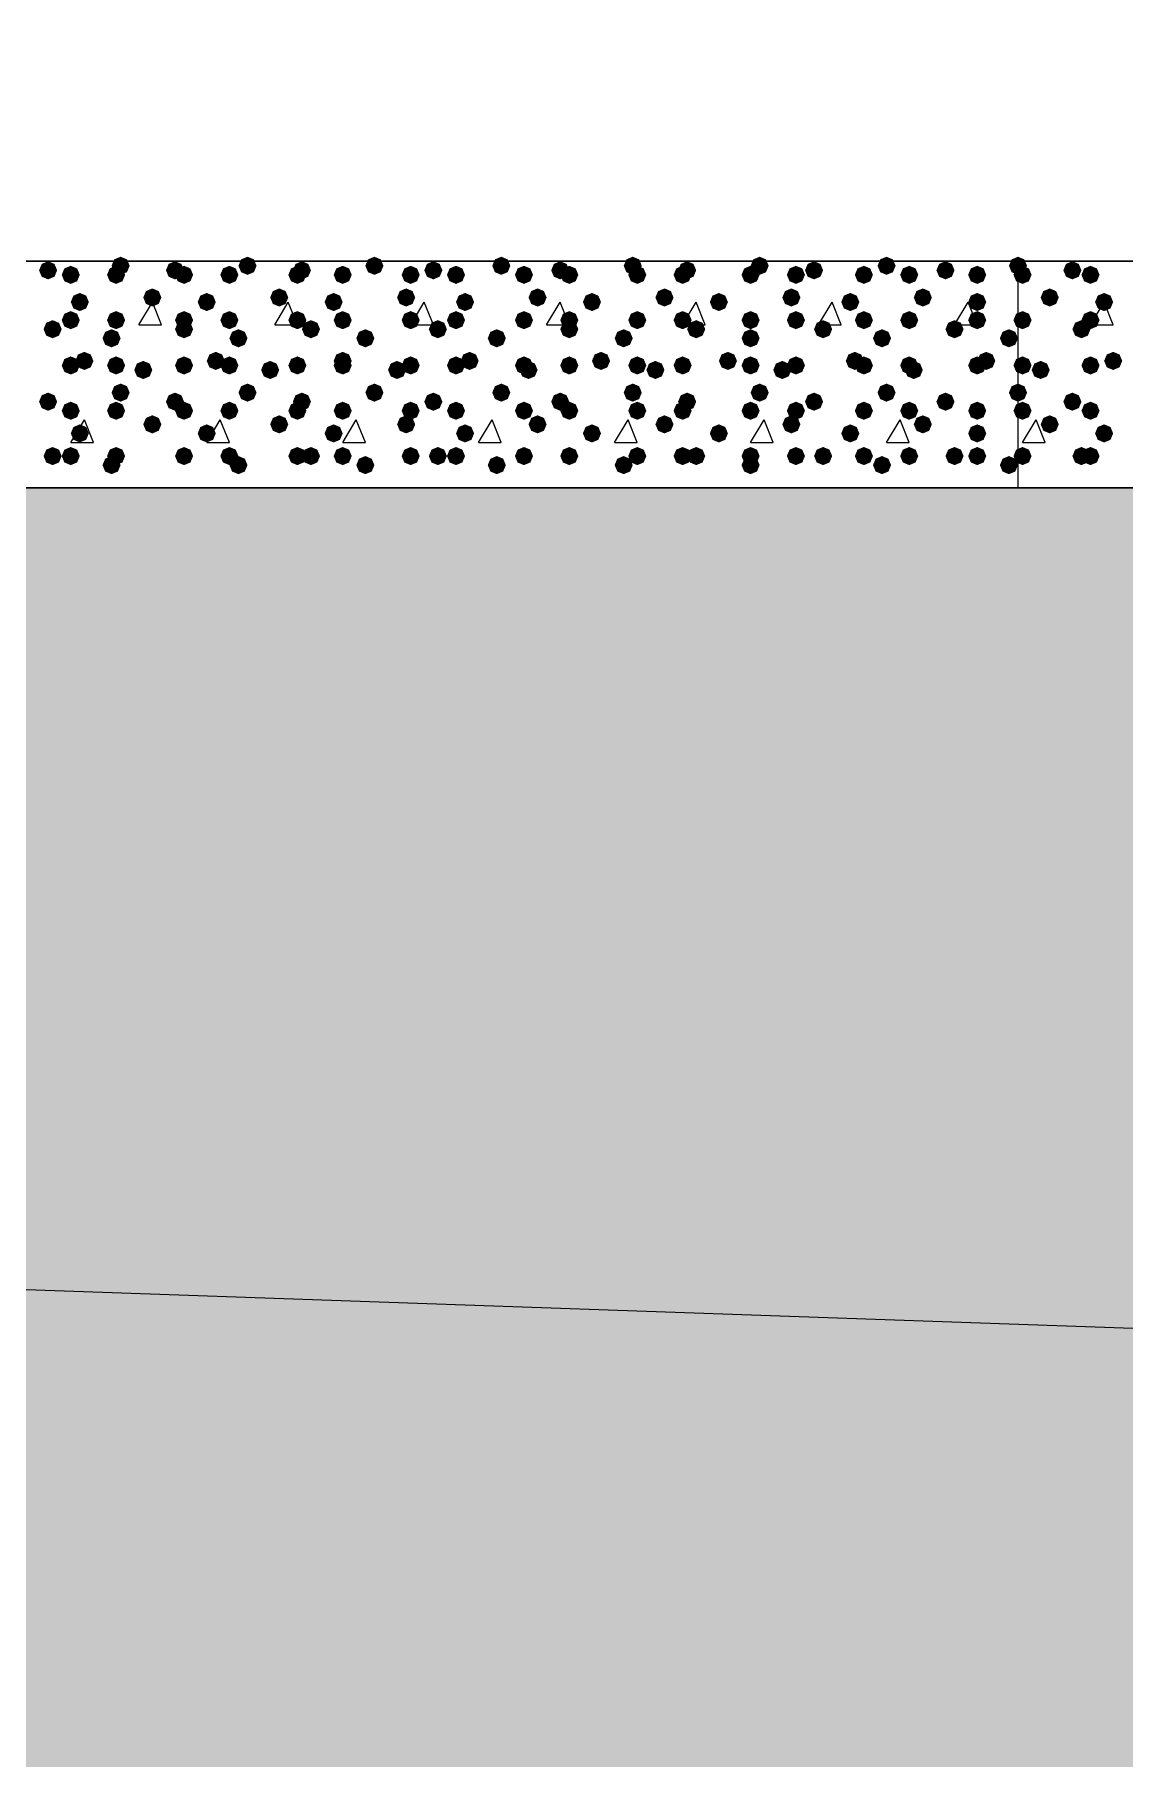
# Model space of a CAD drawing. Header units: millimetres. Extents: x 0 to 420, y 0 to 297.
# Drawn here: x 249.3 to 259.48, y 148.61 to 164.72 of the extents above; entities that cross this region are included whole.
import ezdxf

# ---------------------------------------------------------------- set-up
doc = ezdxf.new("R2010")
doc.units = ezdxf.units.MM
doc.layers.get('0').update_dxf_attribs({"linetype": 'CONTINUOUS'})

msp = doc.modelspace()

# ---------------------------------------------------------------- hatches: boundary and pattern name
at = {"true_color": 0x000008}
for points in [[(249.512667, 162.517667), (249.487796, 162.457871), (249.428, 162.433), (249.368204, 162.457871), (249.343333, 162.517667), (249.368204, 162.577462), (249.428, 162.602333), (249.487796, 162.577463)], [(249.724333, 162.475333), (249.699462, 162.415537), (249.639667, 162.390667), (249.579871, 162.415537), (249.555, 162.475333), (249.579871, 162.535129), (249.639667, 162.56), (249.699462, 162.535129)], [(250.147667, 162.475333), (250.122796, 162.415537), (250.063, 162.390667), (250.003204, 162.415537), (249.978333, 162.475333), (250.003204, 162.535129), (250.063, 162.56), (250.122796, 162.535129)], [(250.19, 162.56), (250.165129, 162.500204), (250.105333, 162.475333), (250.045538, 162.500204), (250.020667, 162.56), (250.045537, 162.619796), (250.105333, 162.644667), (250.165129, 162.619796)], [(250.698, 162.517667), (250.673129, 162.457871), (250.613333, 162.433), (250.553538, 162.457871), (250.528667, 162.517667), (250.553537, 162.577462), (250.613333, 162.602333), (250.673129, 162.577463)], [(250.782667, 162.475333), (250.757796, 162.415537), (250.698, 162.390667), (250.638204, 162.415537), (250.613333, 162.475333), (250.638204, 162.535129), (250.698, 162.56), (250.757796, 162.535129)], [(251.206, 162.475333), (251.181129, 162.415537), (251.121333, 162.390667), (251.061538, 162.415537), (251.036667, 162.475333), (251.061537, 162.535129), (251.121333, 162.56), (251.181129, 162.535129)], [(251.375333, 162.56), (251.350462, 162.500204), (251.290667, 162.475333), (251.230871, 162.500204), (251.206, 162.56), (251.230871, 162.619796), (251.290667, 162.644667), (251.350462, 162.619796)], [(251.841, 162.475333), (251.816129, 162.415537), (251.756333, 162.390667), (251.696538, 162.415537), (251.671667, 162.475333), (251.696537, 162.535129), (251.756333, 162.56), (251.816129, 162.535129)], [(251.883333, 162.517667), (251.858462, 162.457871), (251.798667, 162.433), (251.738871, 162.457871), (251.714, 162.517667), (251.738871, 162.577462), (251.798667, 162.602333), (251.858462, 162.577463)], [(252.264333, 162.475333), (252.239463, 162.415537), (252.179667, 162.390667), (252.119871, 162.415537), (252.095, 162.475333), (252.119871, 162.535129), (252.179667, 162.56), (252.239462, 162.535129)], [(252.560667, 162.56), (252.535796, 162.500204), (252.476, 162.475333), (252.416204, 162.500204), (252.391333, 162.56), (252.416204, 162.619796), (252.476, 162.644667), (252.535796, 162.619796)], [(252.899333, 162.475333), (252.874462, 162.415537), (252.814667, 162.390667), (252.754871, 162.415537), (252.73, 162.475333), (252.754871, 162.535129), (252.814667, 162.56), (252.874462, 162.535129)], [(253.111, 162.517667), (253.086129, 162.457871), (253.026333, 162.433), (252.966538, 162.457871), (252.941667, 162.517667), (252.966537, 162.577462), (253.026333, 162.602333), (253.086129, 162.577463)], [(253.322667, 162.475333), (253.297796, 162.415537), (253.238, 162.390667), (253.178204, 162.415537), (253.153333, 162.475333), (253.178204, 162.535129), (253.238, 162.56), (253.297796, 162.535129)], [(253.746, 162.56), (253.721129, 162.500204), (253.661333, 162.475333), (253.601538, 162.500204), (253.576667, 162.56), (253.601537, 162.619796), (253.661333, 162.644667), (253.721129, 162.619796)], [(253.957667, 162.475333), (253.932796, 162.415537), (253.873, 162.390667), (253.813204, 162.415537), (253.788333, 162.475333), (253.813204, 162.535129), (253.873, 162.56), (253.932796, 162.535129)], [(254.296333, 162.517667), (254.271462, 162.457871), (254.211667, 162.433), (254.151871, 162.457871), (254.127, 162.517667), (254.151871, 162.577462), (254.211667, 162.602333), (254.271462, 162.577463)], [(254.381, 162.475333), (254.356129, 162.415537), (254.296333, 162.390667), (254.236538, 162.415537), (254.211667, 162.475333), (254.236537, 162.535129), (254.296333, 162.56), (254.356129, 162.535129)], [(254.973667, 162.56), (254.948796, 162.500204), (254.889, 162.475333), (254.829204, 162.500204), (254.804333, 162.56), (254.829204, 162.619796), (254.889, 162.644667), (254.948796, 162.619796)], [(255.016, 162.475333), (254.991129, 162.415537), (254.931333, 162.390667), (254.871538, 162.415537), (254.846667, 162.475333), (254.871537, 162.535129), (254.931333, 162.56), (254.991129, 162.535129)], [(255.439333, 162.475333), (255.414463, 162.415537), (255.354667, 162.390667), (255.294871, 162.415537), (255.27, 162.475333), (255.294871, 162.535129), (255.354667, 162.56), (255.414462, 162.535129)], [(255.481667, 162.517667), (255.456796, 162.457871), (255.397, 162.433), (255.337204, 162.457871), (255.312333, 162.517667), (255.337204, 162.577462), (255.397, 162.602333), (255.456796, 162.577463)], [(256.074333, 162.475333), (256.049463, 162.415537), (255.989667, 162.390667), (255.929871, 162.415537), (255.905, 162.475333), (255.929871, 162.535129), (255.989667, 162.56), (256.049462, 162.535129)], [(256.159, 162.56), (256.134129, 162.500204), (256.074333, 162.475333), (256.014537, 162.500204), (255.989667, 162.56), (256.014537, 162.619796), (256.074333, 162.644667), (256.134129, 162.619796)], [(256.497667, 162.475333), (256.472796, 162.415537), (256.413, 162.390667), (256.353204, 162.415537), (256.328333, 162.475333), (256.353204, 162.535129), (256.413, 162.56), (256.472796, 162.535129)], [(256.667, 162.517667), (256.642129, 162.457871), (256.582333, 162.433), (256.522538, 162.457871), (256.497667, 162.517667), (256.522537, 162.577462), (256.582333, 162.602333), (256.642129, 162.577463)], [(257.132667, 162.475333), (257.107796, 162.415537), (257.048, 162.390667), (256.988204, 162.415537), (256.963333, 162.475333), (256.988204, 162.535129), (257.048, 162.56), (257.107796, 162.535129)], [(257.344333, 162.56), (257.319462, 162.500204), (257.259667, 162.475333), (257.199871, 162.500204), (257.175, 162.56), (257.199871, 162.619796), (257.259667, 162.644667), (257.319462, 162.619796)], [(257.556, 162.475333), (257.531129, 162.415537), (257.471333, 162.390667), (257.411538, 162.415537), (257.386667, 162.475333), (257.411537, 162.535129), (257.471333, 162.56), (257.531129, 162.535129)], [(257.894667, 162.517667), (257.869796, 162.457871), (257.81, 162.433), (257.750204, 162.457871), (257.725333, 162.517667), (257.750204, 162.577462), (257.81, 162.602333), (257.869796, 162.577463)], [(258.191, 162.475333), (258.166129, 162.415537), (258.106333, 162.390667), (258.046538, 162.415537), (258.021667, 162.475333), (258.046537, 162.535129), (258.106333, 162.56), (258.166129, 162.535129)], [(258.572, 162.56), (258.547129, 162.500204), (258.487333, 162.475333), (258.427537, 162.500204), (258.402667, 162.56), (258.427537, 162.619796), (258.487333, 162.644667), (258.547129, 162.619796)], [(249.809, 162.221333), (249.784129, 162.161537), (249.724333, 162.136667), (249.664537, 162.161537), (249.639667, 162.221333), (249.664537, 162.281129), (249.724333, 162.306), (249.784129, 162.281129)], [(250.486333, 162.263667), (250.461462, 162.203871), (250.401667, 162.179), (250.341871, 162.203871), (250.317, 162.263667), (250.341871, 162.323462), (250.401667, 162.348333), (250.461462, 162.323463)], [(250.994333, 162.221333), (250.969462, 162.161537), (250.909667, 162.136667), (250.849871, 162.161537), (250.825, 162.221333), (250.849871, 162.281129), (250.909667, 162.306), (250.969462, 162.281129)], [(251.671667, 162.263667), (251.646796, 162.203871), (251.587, 162.179), (251.527204, 162.203871), (251.502333, 162.263667), (251.527204, 162.323462), (251.587, 162.348333), (251.646796, 162.323463)], [(252.179667, 162.221333), (252.154796, 162.161537), (252.095, 162.136667), (252.035204, 162.161537), (252.010333, 162.221333), (252.035204, 162.281129), (252.095, 162.306), (252.154796, 162.281129)], [(252.857, 162.263667), (252.832129, 162.203871), (252.772333, 162.179), (252.712538, 162.203871), (252.687667, 162.263667), (252.712537, 162.323462), (252.772333, 162.348333), (252.832129, 162.323463)], [(253.407333, 162.221333), (253.382462, 162.161537), (253.322667, 162.136667), (253.262871, 162.161537), (253.238, 162.221333), (253.262871, 162.281129), (253.322667, 162.306), (253.382462, 162.281129)], [(254.084667, 162.263667), (254.059796, 162.203871), (254, 162.179), (253.940204, 162.203871), (253.915333, 162.263667), (253.940204, 162.323462), (254, 162.348333), (254.059796, 162.323463)], [(254.592667, 162.221333), (254.567796, 162.161537), (254.508, 162.136667), (254.448204, 162.161537), (254.423333, 162.221333), (254.448204, 162.281129), (254.508, 162.306), (254.567796, 162.281129)], [(255.27, 162.263667), (255.245129, 162.203871), (255.185333, 162.179), (255.125538, 162.203871), (255.100667, 162.263667), (255.125537, 162.323462), (255.185333, 162.348333), (255.245129, 162.323463)], [(255.778, 162.221333), (255.753129, 162.161537), (255.693333, 162.136667), (255.633537, 162.161537), (255.608667, 162.221333), (255.633537, 162.281129), (255.693333, 162.306), (255.753129, 162.281129)], [(256.455333, 162.263667), (256.430462, 162.203871), (256.370667, 162.179), (256.310871, 162.203871), (256.286, 162.263667), (256.310871, 162.323462), (256.370667, 162.348333), (256.430462, 162.323463)], [(257.005667, 162.221333), (256.980796, 162.161537), (256.921, 162.136667), (256.861204, 162.161537), (256.836333, 162.221333), (256.861204, 162.281129), (256.921, 162.306), (256.980796, 162.281129)], [(257.683, 162.263667), (257.658129, 162.203871), (257.598333, 162.179), (257.538537, 162.203871), (257.513667, 162.263667), (257.538537, 162.323462), (257.598333, 162.348333), (257.658129, 162.323463)], [(258.191, 162.221333), (258.166129, 162.161537), (258.106333, 162.136667), (258.046538, 162.161537), (258.021667, 162.221333), (258.046537, 162.281129), (258.106333, 162.306), (258.166129, 162.281129)], [(249.724333, 162.052), (249.699462, 161.992204), (249.639667, 161.967333), (249.579871, 161.992204), (249.555, 162.052), (249.579871, 162.111796), (249.639667, 162.136667), (249.699462, 162.111796)], [(250.147667, 162.052), (250.122796, 161.992204), (250.063, 161.967333), (250.003204, 161.992204), (249.978333, 162.052), (250.003204, 162.111796), (250.063, 162.136667), (250.122796, 162.111796)], [(250.782667, 162.052), (250.757796, 161.992204), (250.698, 161.967333), (250.638204, 161.992204), (250.613333, 162.052), (250.638204, 162.111796), (250.698, 162.136667), (250.757796, 162.111796)], [(251.206, 162.052), (251.181129, 161.992204), (251.121333, 161.967333), (251.061538, 161.992204), (251.036667, 162.052), (251.061537, 162.111796), (251.121333, 162.136667), (251.181129, 162.111796)], [(251.841, 162.052), (251.816129, 161.992204), (251.756333, 161.967333), (251.696538, 161.992204), (251.671667, 162.052), (251.696537, 162.111796), (251.756333, 162.136667), (251.816129, 162.111796)], [(252.264333, 162.052), (252.239463, 161.992204), (252.179667, 161.967333), (252.119871, 161.992204), (252.095, 162.052), (252.119871, 162.111796), (252.179667, 162.136667), (252.239462, 162.111796)], [(252.899333, 162.052), (252.874462, 161.992204), (252.814667, 161.967333), (252.754871, 161.992204), (252.73, 162.052), (252.754871, 162.111796), (252.814667, 162.136667), (252.874462, 162.111796)], [(253.322667, 162.052), (253.297796, 161.992204), (253.238, 161.967333), (253.178204, 161.992204), (253.153333, 162.052), (253.178204, 162.111796), (253.238, 162.136667), (253.297796, 162.111796)], [(253.957667, 162.052), (253.932796, 161.992204), (253.873, 161.967333), (253.813204, 161.992204), (253.788333, 162.052), (253.813204, 162.111796), (253.873, 162.136667), (253.932796, 162.111796)], [(254.381, 162.052), (254.356129, 161.992204), (254.296333, 161.967333), (254.236538, 161.992204), (254.211667, 162.052), (254.236537, 162.111796), (254.296333, 162.136667), (254.356129, 162.111796)], [(255.016, 162.052), (254.991129, 161.992204), (254.931333, 161.967333), (254.871538, 161.992204), (254.846667, 162.052), (254.871537, 162.111796), (254.931333, 162.136667), (254.991129, 162.111796)], [(255.439333, 162.052), (255.414463, 161.992204), (255.354667, 161.967333), (255.294871, 161.992204), (255.27, 162.052), (255.294871, 162.111796), (255.354667, 162.136667), (255.414462, 162.111796)], [(256.074333, 162.052), (256.049463, 161.992204), (255.989667, 161.967333), (255.929871, 161.992204), (255.905, 162.052), (255.929871, 162.111796), (255.989667, 162.136667), (256.049462, 162.111796)], [(256.497667, 162.052), (256.472796, 161.992204), (256.413, 161.967333), (256.353204, 161.992204), (256.328333, 162.052), (256.353204, 162.111796), (256.413, 162.136667), (256.472796, 162.111796)], [(257.132667, 162.052), (257.107796, 161.992204), (257.048, 161.967333), (256.988204, 161.992204), (256.963333, 162.052), (256.988204, 162.111796), (257.048, 162.136667), (257.107796, 162.111796)], [(257.556, 162.052), (257.531129, 161.992204), (257.471333, 161.967333), (257.411538, 161.992204), (257.386667, 162.052), (257.411537, 162.111796), (257.471333, 162.136667), (257.531129, 162.111796)], [(258.191, 162.052), (258.166129, 161.992204), (258.106333, 161.967333), (258.046538, 161.992204), (258.021667, 162.052), (258.046537, 162.111796), (258.106333, 162.136667), (258.166129, 162.111796)], [(249.555, 161.967333), (249.530129, 161.907537), (249.470333, 161.882667), (249.410538, 161.907537), (249.385667, 161.967333), (249.410537, 162.027129), (249.470333, 162.052), (249.530129, 162.027129)], [(250.105333, 161.882667), (250.080462, 161.822871), (250.020667, 161.798), (249.960871, 161.822871), (249.936, 161.882667), (249.960871, 161.942462), (250.020667, 161.967333), (250.080462, 161.942463)], [(250.782667, 161.967333), (250.757796, 161.907537), (250.698, 161.882667), (250.638204, 161.907537), (250.613333, 161.967333), (250.638204, 162.027129), (250.698, 162.052), (250.757796, 162.027129)], [(251.290667, 161.882667), (251.265796, 161.822871), (251.206, 161.798), (251.146204, 161.822871), (251.121333, 161.882667), (251.146204, 161.942462), (251.206, 161.967333), (251.265796, 161.942463)], [(251.968, 161.967333), (251.943129, 161.907537), (251.883333, 161.882667), (251.823537, 161.907537), (251.798667, 161.967333), (251.823537, 162.027129), (251.883333, 162.052), (251.943129, 162.027129)], [(252.476, 161.882667), (252.451129, 161.822871), (252.391333, 161.798), (252.331538, 161.822871), (252.306667, 161.882667), (252.331537, 161.942462), (252.391333, 161.967333), (252.451129, 161.942463)], [(253.153333, 161.967333), (253.128462, 161.907537), (253.068667, 161.882667), (253.008871, 161.907537), (252.984, 161.967333), (253.008871, 162.027129), (253.068667, 162.052), (253.128462, 162.027129)], [(253.703667, 161.882667), (253.678796, 161.822871), (253.619, 161.798), (253.559204, 161.822871), (253.534333, 161.882667), (253.559204, 161.942462), (253.619, 161.967333), (253.678796, 161.942463)], [(254.381, 161.967333), (254.356129, 161.907537), (254.296333, 161.882667), (254.236538, 161.907537), (254.211667, 161.967333), (254.236537, 162.027129), (254.296333, 162.052), (254.356129, 162.027129)], [(254.889, 161.882667), (254.864129, 161.822871), (254.804333, 161.798), (254.744538, 161.822871), (254.719667, 161.882667), (254.744537, 161.942462), (254.804333, 161.967333), (254.864129, 161.942463)], [(255.566333, 161.967333), (255.541462, 161.907537), (255.481667, 161.882667), (255.421871, 161.907537), (255.397, 161.967333), (255.421871, 162.027129), (255.481667, 162.052), (255.541462, 162.027129)], [(256.074333, 161.882667), (256.049463, 161.822871), (255.989667, 161.798), (255.929871, 161.822871), (255.905, 161.882667), (255.929871, 161.942462), (255.989667, 161.967333), (256.049462, 161.942463)], [(256.751667, 161.967333), (256.726796, 161.907537), (256.667, 161.882667), (256.607204, 161.907537), (256.582333, 161.967333), (256.607204, 162.027129), (256.667, 162.052), (256.726796, 162.027129)], [(257.302, 161.882667), (257.277129, 161.822871), (257.217333, 161.798), (257.157537, 161.822871), (257.132667, 161.882667), (257.157537, 161.942462), (257.217333, 161.967333), (257.277129, 161.942463)], [(257.979333, 161.967333), (257.954462, 161.907537), (257.894667, 161.882667), (257.834871, 161.907537), (257.81, 161.967333), (257.834871, 162.027129), (257.894667, 162.052), (257.954462, 162.027129)], [(258.487333, 161.882667), (258.462463, 161.822871), (258.402667, 161.798), (258.342871, 161.822871), (258.318, 161.882667), (258.342871, 161.942462), (258.402667, 161.967333), (258.462462, 161.942463)], [(249.851333, 161.671), (249.826462, 161.611204), (249.766667, 161.586333), (249.706871, 161.611204), (249.682, 161.671), (249.706871, 161.730796), (249.766667, 161.755667), (249.826462, 161.730796)], [(251.079, 161.671), (251.054129, 161.611204), (250.994333, 161.586333), (250.934538, 161.611204), (250.909667, 161.671), (250.934537, 161.730796), (250.994333, 161.755667), (251.054129, 161.730796)], [(252.264333, 161.671), (252.239463, 161.611204), (252.179667, 161.586333), (252.119871, 161.611204), (252.095, 161.671), (252.119871, 161.730796), (252.179667, 161.755667), (252.239462, 161.730796)], [(253.449667, 161.671), (253.424796, 161.611204), (253.365, 161.586333), (253.305204, 161.611204), (253.280333, 161.671), (253.305204, 161.730796), (253.365, 161.755667), (253.424796, 161.730796)], [(254.677333, 161.671), (254.652462, 161.611204), (254.592667, 161.586333), (254.532871, 161.611204), (254.508, 161.671), (254.532871, 161.730796), (254.592667, 161.755667), (254.652462, 161.730796)], [(255.862667, 161.671), (255.837796, 161.611204), (255.778, 161.586333), (255.718204, 161.611204), (255.693333, 161.671), (255.718204, 161.730796), (255.778, 161.755667), (255.837796, 161.730796)], [(257.048, 161.671), (257.023129, 161.611204), (256.963333, 161.586333), (256.903537, 161.611204), (256.878667, 161.671), (256.903537, 161.730796), (256.963333, 161.755667), (257.023129, 161.730796)], [(258.275667, 161.671), (258.250796, 161.611204), (258.191, 161.586333), (258.131204, 161.611204), (258.106333, 161.671), (258.131204, 161.730796), (258.191, 161.755667), (258.250796, 161.730796)], [(249.724333, 161.628667), (249.699462, 161.568871), (249.639667, 161.544), (249.579871, 161.568871), (249.555, 161.628667), (249.579871, 161.688462), (249.639667, 161.713333), (249.699462, 161.688463)], [(250.147667, 161.628667), (250.122796, 161.568871), (250.063, 161.544), (250.003204, 161.568871), (249.978333, 161.628667), (250.003204, 161.688462), (250.063, 161.713333), (250.122796, 161.688463)], [(250.401667, 161.586333), (250.376796, 161.526537), (250.317, 161.501667), (250.257204, 161.526537), (250.232333, 161.586333), (250.257204, 161.646129), (250.317, 161.671), (250.376796, 161.646129)], [(250.782667, 161.628667), (250.757796, 161.568871), (250.698, 161.544), (250.638204, 161.568871), (250.613333, 161.628667), (250.638204, 161.688462), (250.698, 161.713333), (250.757796, 161.688463)], [(251.206, 161.628667), (251.181129, 161.568871), (251.121333, 161.544), (251.061538, 161.568871), (251.036667, 161.628667), (251.061537, 161.688462), (251.121333, 161.713333), (251.181129, 161.688463)], [(251.587, 161.586333), (251.562129, 161.526537), (251.502333, 161.501667), (251.442537, 161.526537), (251.417667, 161.586333), (251.442537, 161.646129), (251.502333, 161.671), (251.562129, 161.646129)], [(251.841, 161.628667), (251.816129, 161.568871), (251.756333, 161.544), (251.696538, 161.568871), (251.671667, 161.628667), (251.696537, 161.688462), (251.756333, 161.713333), (251.816129, 161.688463)], [(252.264333, 161.628667), (252.239463, 161.568871), (252.179667, 161.544), (252.119871, 161.568871), (252.095, 161.628667), (252.119871, 161.688462), (252.179667, 161.713333), (252.239462, 161.688463)], [(252.772333, 161.586333), (252.747462, 161.526537), (252.687667, 161.501667), (252.627871, 161.526537), (252.603, 161.586333), (252.627871, 161.646129), (252.687667, 161.671), (252.747462, 161.646129)], [(252.899333, 161.628667), (252.874462, 161.568871), (252.814667, 161.544), (252.754871, 161.568871), (252.73, 161.628667), (252.754871, 161.688462), (252.814667, 161.713333), (252.874462, 161.688463)], [(253.322667, 161.628667), (253.297796, 161.568871), (253.238, 161.544), (253.178204, 161.568871), (253.153333, 161.628667), (253.178204, 161.688462), (253.238, 161.713333), (253.297796, 161.688463)], [(253.957667, 161.628667), (253.932796, 161.568871), (253.873, 161.544), (253.813204, 161.568871), (253.788333, 161.628667), (253.813204, 161.688462), (253.873, 161.713333), (253.932796, 161.688463)], [(254, 161.586333), (253.975129, 161.526537), (253.915333, 161.501667), (253.855538, 161.526537), (253.830667, 161.586333), (253.855537, 161.646129), (253.915333, 161.671), (253.975129, 161.646129)], [(254.381, 161.628667), (254.356129, 161.568871), (254.296333, 161.544), (254.236538, 161.568871), (254.211667, 161.628667), (254.236537, 161.688462), (254.296333, 161.713333), (254.356129, 161.688463)], [(255.016, 161.628667), (254.991129, 161.568871), (254.931333, 161.544), (254.871538, 161.568871), (254.846667, 161.628667), (254.871537, 161.688462), (254.931333, 161.713333), (254.991129, 161.688463)], [(255.185333, 161.586333), (255.160462, 161.526537), (255.100667, 161.501667), (255.040871, 161.526537), (255.016, 161.586333), (255.040871, 161.646129), (255.100667, 161.671), (255.160462, 161.646129)], [(255.439333, 161.628667), (255.414463, 161.568871), (255.354667, 161.544), (255.294871, 161.568871), (255.27, 161.628667), (255.294871, 161.688462), (255.354667, 161.713333), (255.414462, 161.688463)], [(256.074333, 161.628667), (256.049463, 161.568871), (255.989667, 161.544), (255.929871, 161.568871), (255.905, 161.628667), (255.929871, 161.688462), (255.989667, 161.713333), (256.049462, 161.688463)], [(256.370667, 161.586333), (256.345796, 161.526537), (256.286, 161.501667), (256.226204, 161.526537), (256.201333, 161.586333), (256.226204, 161.646129), (256.286, 161.671), (256.345796, 161.646129)], [(256.497667, 161.628667), (256.472796, 161.568871), (256.413, 161.544), (256.353204, 161.568871), (256.328333, 161.628667), (256.353204, 161.688462), (256.413, 161.713333), (256.472796, 161.688463)], [(257.132667, 161.628667), (257.107796, 161.568871), (257.048, 161.544), (256.988204, 161.568871), (256.963333, 161.628667), (256.988204, 161.688462), (257.048, 161.713333), (257.107796, 161.688463)], [(257.556, 161.628667), (257.531129, 161.568871), (257.471333, 161.544), (257.411538, 161.568871), (257.386667, 161.628667), (257.411537, 161.688462), (257.471333, 161.713333), (257.531129, 161.688463)], [(257.598333, 161.586333), (257.573463, 161.526537), (257.513667, 161.501667), (257.453871, 161.526537), (257.429, 161.586333), (257.453871, 161.646129), (257.513667, 161.671), (257.573462, 161.646129)], [(258.191, 161.628667), (258.166129, 161.568871), (258.106333, 161.544), (258.046538, 161.568871), (258.021667, 161.628667), (258.046537, 161.688462), (258.106333, 161.713333), (258.166129, 161.688463)], [(250.19, 161.374667), (250.165129, 161.314871), (250.105333, 161.29), (250.045538, 161.314871), (250.020667, 161.374667), (250.045537, 161.434462), (250.105333, 161.459333), (250.165129, 161.434463)], [(251.375333, 161.374667), (251.350462, 161.314871), (251.290667, 161.29), (251.230871, 161.314871), (251.206, 161.374667), (251.230871, 161.434462), (251.290667, 161.459333), (251.350462, 161.434463)], [(252.560667, 161.374667), (252.535796, 161.314871), (252.476, 161.29), (252.416204, 161.314871), (252.391333, 161.374667), (252.416204, 161.434462), (252.476, 161.459333), (252.535796, 161.434463)], [(253.746, 161.374667), (253.721129, 161.314871), (253.661333, 161.29), (253.601538, 161.314871), (253.576667, 161.374667), (253.601537, 161.434462), (253.661333, 161.459333), (253.721129, 161.434463)], [(254.973667, 161.374667), (254.948796, 161.314871), (254.889, 161.29), (254.829204, 161.314871), (254.804333, 161.374667), (254.829204, 161.434462), (254.889, 161.459333), (254.948796, 161.434463)], [(256.159, 161.374667), (256.134129, 161.314871), (256.074333, 161.29), (256.014537, 161.314871), (255.989667, 161.374667), (256.014537, 161.434462), (256.074333, 161.459333), (256.134129, 161.434463)], [(257.344333, 161.374667), (257.319462, 161.314871), (257.259667, 161.29), (257.199871, 161.314871), (257.175, 161.374667), (257.199871, 161.434462), (257.259667, 161.459333), (257.319462, 161.434463)], [(258.572, 161.374667), (258.547129, 161.314871), (258.487333, 161.29), (258.427537, 161.314871), (258.402667, 161.374667), (258.427537, 161.434462), (258.487333, 161.459333), (258.547129, 161.434463)], [(249.512667, 161.29), (249.487796, 161.230204), (249.428, 161.205333), (249.368204, 161.230204), (249.343333, 161.29), (249.368204, 161.349796), (249.428, 161.374667), (249.487796, 161.349796)], [(249.724333, 161.205333), (249.699462, 161.145537), (249.639667, 161.120667), (249.579871, 161.145537), (249.555, 161.205333), (249.579871, 161.265129), (249.639667, 161.29), (249.699462, 161.265129)], [(250.147667, 161.205333), (250.122796, 161.145537), (250.063, 161.120667), (250.003204, 161.145537), (249.978333, 161.205333), (250.003204, 161.265129), (250.063, 161.29), (250.122796, 161.265129)], [(250.698, 161.29), (250.673129, 161.230204), (250.613333, 161.205333), (250.553538, 161.230204), (250.528667, 161.29), (250.553537, 161.349796), (250.613333, 161.374667), (250.673129, 161.349796)], [(250.782667, 161.205333), (250.757796, 161.145537), (250.698, 161.120667), (250.638204, 161.145537), (250.613333, 161.205333), (250.638204, 161.265129), (250.698, 161.29), (250.757796, 161.265129)], [(251.206, 161.205333), (251.181129, 161.145537), (251.121333, 161.120667), (251.061538, 161.145537), (251.036667, 161.205333), (251.061537, 161.265129), (251.121333, 161.29), (251.181129, 161.265129)], [(251.841, 161.205333), (251.816129, 161.145537), (251.756333, 161.120667), (251.696538, 161.145537), (251.671667, 161.205333), (251.696537, 161.265129), (251.756333, 161.29), (251.816129, 161.265129)], [(251.883333, 161.29), (251.858462, 161.230204), (251.798667, 161.205333), (251.738871, 161.230204), (251.714, 161.29), (251.738871, 161.349796), (251.798667, 161.374667), (251.858462, 161.349796)], [(252.264333, 161.205333), (252.239463, 161.145537), (252.179667, 161.120667), (252.119871, 161.145537), (252.095, 161.205333), (252.119871, 161.265129), (252.179667, 161.29), (252.239462, 161.265129)], [(252.899333, 161.205333), (252.874462, 161.145537), (252.814667, 161.120667), (252.754871, 161.145537), (252.73, 161.205333), (252.754871, 161.265129), (252.814667, 161.29), (252.874462, 161.265129)], [(253.111, 161.29), (253.086129, 161.230204), (253.026333, 161.205333), (252.966538, 161.230204), (252.941667, 161.29), (252.966537, 161.349796), (253.026333, 161.374667), (253.086129, 161.349796)], [(253.322667, 161.205333), (253.297796, 161.145537), (253.238, 161.120667), (253.178204, 161.145537), (253.153333, 161.205333), (253.178204, 161.265129), (253.238, 161.29), (253.297796, 161.265129)], [(253.957667, 161.205333), (253.932796, 161.145537), (253.873, 161.120667), (253.813204, 161.145537), (253.788333, 161.205333), (253.813204, 161.265129), (253.873, 161.29), (253.932796, 161.265129)], [(254.296333, 161.29), (254.271462, 161.230204), (254.211667, 161.205333), (254.151871, 161.230204), (254.127, 161.29), (254.151871, 161.349796), (254.211667, 161.374667), (254.271462, 161.349796)], [(254.381, 161.205333), (254.356129, 161.145537), (254.296333, 161.120667), (254.236538, 161.145537), (254.211667, 161.205333), (254.236537, 161.265129), (254.296333, 161.29), (254.356129, 161.265129)], [(255.016, 161.205333), (254.991129, 161.145537), (254.931333, 161.120667), (254.871538, 161.145537), (254.846667, 161.205333), (254.871537, 161.265129), (254.931333, 161.29), (254.991129, 161.265129)], [(255.439333, 161.205333), (255.414463, 161.145537), (255.354667, 161.120667), (255.294871, 161.145537), (255.27, 161.205333), (255.294871, 161.265129), (255.354667, 161.29), (255.414462, 161.265129)], [(255.481667, 161.29), (255.456796, 161.230204), (255.397, 161.205333), (255.337204, 161.230204), (255.312333, 161.29), (255.337204, 161.349796), (255.397, 161.374667), (255.456796, 161.349796)], [(256.074333, 161.205333), (256.049463, 161.145537), (255.989667, 161.120667), (255.929871, 161.145537), (255.905, 161.205333), (255.929871, 161.265129), (255.989667, 161.29), (256.049462, 161.265129)], [(256.497667, 161.205333), (256.472796, 161.145537), (256.413, 161.120667), (256.353204, 161.145537), (256.328333, 161.205333), (256.353204, 161.265129), (256.413, 161.29), (256.472796, 161.265129)], [(256.667, 161.29), (256.642129, 161.230204), (256.582333, 161.205333), (256.522538, 161.230204), (256.497667, 161.29), (256.522537, 161.349796), (256.582333, 161.374667), (256.642129, 161.349796)], [(257.132667, 161.205333), (257.107796, 161.145537), (257.048, 161.120667), (256.988204, 161.145537), (256.963333, 161.205333), (256.988204, 161.265129), (257.048, 161.29), (257.107796, 161.265129)], [(257.556, 161.205333), (257.531129, 161.145537), (257.471333, 161.120667), (257.411538, 161.145537), (257.386667, 161.205333), (257.411537, 161.265129), (257.471333, 161.29), (257.531129, 161.265129)], [(257.894667, 161.29), (257.869796, 161.230204), (257.81, 161.205333), (257.750204, 161.230204), (257.725333, 161.29), (257.750204, 161.349796), (257.81, 161.374667), (257.869796, 161.349796)], [(258.191, 161.205333), (258.166129, 161.145537), (258.106333, 161.120667), (258.046538, 161.145537), (258.021667, 161.205333), (258.046537, 161.265129), (258.106333, 161.29), (258.166129, 161.265129)], [(250.486333, 161.078333), (250.461462, 161.018537), (250.401667, 160.993667), (250.341871, 161.018537), (250.317, 161.078333), (250.341871, 161.138129), (250.401667, 161.163), (250.461462, 161.138129)], [(251.671667, 161.078333), (251.646796, 161.018537), (251.587, 160.993667), (251.527204, 161.018537), (251.502333, 161.078333), (251.527204, 161.138129), (251.587, 161.163), (251.646796, 161.138129)], [(252.857, 161.078333), (252.832129, 161.018537), (252.772333, 160.993667), (252.712538, 161.018537), (252.687667, 161.078333), (252.712537, 161.138129), (252.772333, 161.163), (252.832129, 161.138129)], [(254.084667, 161.078333), (254.059796, 161.018537), (254, 160.993667), (253.940204, 161.018537), (253.915333, 161.078333), (253.940204, 161.138129), (254, 161.163), (254.059796, 161.138129)], [(255.27, 161.078333), (255.245129, 161.018537), (255.185333, 160.993667), (255.125538, 161.018537), (255.100667, 161.078333), (255.125537, 161.138129), (255.185333, 161.163), (255.245129, 161.138129)], [(256.455333, 161.078333), (256.430462, 161.018537), (256.370667, 160.993667), (256.310871, 161.018537), (256.286, 161.078333), (256.310871, 161.138129), (256.370667, 161.163), (256.430462, 161.138129)], [(257.683, 161.078333), (257.658129, 161.018537), (257.598333, 160.993667), (257.538537, 161.018537), (257.513667, 161.078333), (257.538537, 161.138129), (257.598333, 161.163), (257.658129, 161.138129)], [(249.809, 160.993667), (249.784129, 160.933871), (249.724333, 160.909), (249.664537, 160.933871), (249.639667, 160.993667), (249.664537, 161.053462), (249.724333, 161.078333), (249.784129, 161.053463)], [(250.994333, 160.993667), (250.969462, 160.933871), (250.909667, 160.909), (250.849871, 160.933871), (250.825, 160.993667), (250.849871, 161.053462), (250.909667, 161.078333), (250.969462, 161.053463)], [(252.179667, 160.993667), (252.154796, 160.933871), (252.095, 160.909), (252.035204, 160.933871), (252.010333, 160.993667), (252.035204, 161.053462), (252.095, 161.078333), (252.154796, 161.053463)], [(253.407333, 160.993667), (253.382462, 160.933871), (253.322667, 160.909), (253.262871, 160.933871), (253.238, 160.993667), (253.262871, 161.053462), (253.322667, 161.078333), (253.382462, 161.053463)], [(254.592667, 160.993667), (254.567796, 160.933871), (254.508, 160.909), (254.448204, 160.933871), (254.423333, 160.993667), (254.448204, 161.053462), (254.508, 161.078333), (254.567796, 161.053463)], [(255.778, 160.993667), (255.753129, 160.933871), (255.693333, 160.909), (255.633537, 160.933871), (255.608667, 160.993667), (255.633537, 161.053462), (255.693333, 161.078333), (255.753129, 161.053463)], [(257.005667, 160.993667), (256.980796, 160.933871), (256.921, 160.909), (256.861204, 160.933871), (256.836333, 160.993667), (256.861204, 161.053462), (256.921, 161.078333), (256.980796, 161.053463)], [(258.191, 160.993667), (258.166129, 160.933871), (258.106333, 160.909), (258.046538, 160.933871), (258.021667, 160.993667), (258.046537, 161.053462), (258.106333, 161.078333), (258.166129, 161.053463)], [(249.555, 160.782), (249.530129, 160.722204), (249.470333, 160.697333), (249.410538, 160.722204), (249.385667, 160.782), (249.410537, 160.841796), (249.470333, 160.866667), (249.530129, 160.841796)], [(249.724333, 160.782), (249.699462, 160.722204), (249.639667, 160.697333), (249.579871, 160.722204), (249.555, 160.782), (249.579871, 160.841796), (249.639667, 160.866667), (249.699462, 160.841796)], [(250.105333, 160.697333), (250.080462, 160.637537), (250.020667, 160.612667), (249.960871, 160.637537), (249.936, 160.697333), (249.960871, 160.757129), (250.020667, 160.782), (250.080462, 160.757129)], [(250.147667, 160.782), (250.122796, 160.722204), (250.063, 160.697333), (250.003204, 160.722204), (249.978333, 160.782), (250.003204, 160.841796), (250.063, 160.866667), (250.122796, 160.841796)], [(250.782667, 160.782), (250.757796, 160.722204), (250.698, 160.697333), (250.638204, 160.722204), (250.613333, 160.782), (250.638204, 160.841796), (250.698, 160.866667), (250.757796, 160.841796)], [(250.782667, 160.782), (250.757796, 160.722204), (250.698, 160.697333), (250.638204, 160.722204), (250.613333, 160.782), (250.638204, 160.841796), (250.698, 160.866667), (250.757796, 160.841796)], [(251.206, 160.782), (251.181129, 160.722204), (251.121333, 160.697333), (251.061538, 160.722204), (251.036667, 160.782), (251.061537, 160.841796), (251.121333, 160.866667), (251.181129, 160.841796)], [(251.290667, 160.697333), (251.265796, 160.637537), (251.206, 160.612667), (251.146204, 160.637537), (251.121333, 160.697333), (251.146204, 160.757129), (251.206, 160.782), (251.265796, 160.757129)], [(251.841, 160.782), (251.816129, 160.722204), (251.756333, 160.697333), (251.696538, 160.722204), (251.671667, 160.782), (251.696537, 160.841796), (251.756333, 160.866667), (251.816129, 160.841796)], [(251.968, 160.782), (251.943129, 160.722204), (251.883333, 160.697333), (251.823537, 160.722204), (251.798667, 160.782), (251.823537, 160.841796), (251.883333, 160.866667), (251.943129, 160.841796)], [(252.264333, 160.782), (252.239463, 160.722204), (252.179667, 160.697333), (252.119871, 160.722204), (252.095, 160.782), (252.119871, 160.841796), (252.179667, 160.866667), (252.239462, 160.841796)], [(252.476, 160.697333), (252.451129, 160.637537), (252.391333, 160.612667), (252.331538, 160.637537), (252.306667, 160.697333), (252.331537, 160.757129), (252.391333, 160.782), (252.451129, 160.757129)], [(252.899333, 160.782), (252.874462, 160.722204), (252.814667, 160.697333), (252.754871, 160.722204), (252.73, 160.782), (252.754871, 160.841796), (252.814667, 160.866667), (252.874462, 160.841796)], [(253.153333, 160.782), (253.128462, 160.722204), (253.068667, 160.697333), (253.008871, 160.722204), (252.984, 160.782), (253.008871, 160.841796), (253.068667, 160.866667), (253.128462, 160.841796)], [(253.322667, 160.782), (253.297796, 160.722204), (253.238, 160.697333), (253.178204, 160.722204), (253.153333, 160.782), (253.178204, 160.841796), (253.238, 160.866667), (253.297796, 160.841796)], [(253.703667, 160.697333), (253.678796, 160.637537), (253.619, 160.612667), (253.559204, 160.637537), (253.534333, 160.697333), (253.559204, 160.757129), (253.619, 160.782), (253.678796, 160.757129)], [(253.957667, 160.782), (253.932796, 160.722204), (253.873, 160.697333), (253.813204, 160.722204), (253.788333, 160.782), (253.813204, 160.841796), (253.873, 160.866667), (253.932796, 160.841796)], [(254.381, 160.782), (254.356129, 160.722204), (254.296333, 160.697333), (254.236538, 160.722204), (254.211667, 160.782), (254.236537, 160.841796), (254.296333, 160.866667), (254.356129, 160.841796)], [(254.381, 160.782), (254.356129, 160.722204), (254.296333, 160.697333), (254.236538, 160.722204), (254.211667, 160.782), (254.236537, 160.841796), (254.296333, 160.866667), (254.356129, 160.841796)], [(254.889, 160.697333), (254.864129, 160.637537), (254.804333, 160.612667), (254.744538, 160.637537), (254.719667, 160.697333), (254.744537, 160.757129), (254.804333, 160.782), (254.864129, 160.757129)], [(255.016, 160.782), (254.991129, 160.722204), (254.931333, 160.697333), (254.871538, 160.722204), (254.846667, 160.782), (254.871537, 160.841796), (254.931333, 160.866667), (254.991129, 160.841796)], [(255.439333, 160.782), (255.414463, 160.722204), (255.354667, 160.697333), (255.294871, 160.722204), (255.27, 160.782), (255.294871, 160.841796), (255.354667, 160.866667), (255.414462, 160.841796)], [(255.566333, 160.782), (255.541462, 160.722204), (255.481667, 160.697333), (255.421871, 160.722204), (255.397, 160.782), (255.421871, 160.841796), (255.481667, 160.866667), (255.541462, 160.841796)], [(256.074333, 160.782), (256.049463, 160.722204), (255.989667, 160.697333), (255.929871, 160.722204), (255.905, 160.782), (255.929871, 160.841796), (255.989667, 160.866667), (256.049462, 160.841796)], [(256.074333, 160.697333), (256.049463, 160.637537), (255.989667, 160.612667), (255.929871, 160.637537), (255.905, 160.697333), (255.929871, 160.757129), (255.989667, 160.782), (256.049462, 160.757129)], [(256.497667, 160.782), (256.472796, 160.722204), (256.413, 160.697333), (256.353204, 160.722204), (256.328333, 160.782), (256.353204, 160.841796), (256.413, 160.866667), (256.472796, 160.841796)], [(256.751667, 160.782), (256.726796, 160.722204), (256.667, 160.697333), (256.607204, 160.722204), (256.582333, 160.782), (256.607204, 160.841796), (256.667, 160.866667), (256.726796, 160.841796)], [(257.132667, 160.782), (257.107796, 160.722204), (257.048, 160.697333), (256.988204, 160.722204), (256.963333, 160.782), (256.988204, 160.841796), (257.048, 160.866667), (257.107796, 160.841796)], [(257.302, 160.697333), (257.277129, 160.637537), (257.217333, 160.612667), (257.157537, 160.637537), (257.132667, 160.697333), (257.157537, 160.757129), (257.217333, 160.782), (257.277129, 160.757129)], [(257.556, 160.782), (257.531129, 160.722204), (257.471333, 160.697333), (257.411538, 160.722204), (257.386667, 160.782), (257.411537, 160.841796), (257.471333, 160.866667), (257.531129, 160.841796)], [(257.979333, 160.782), (257.954462, 160.722204), (257.894667, 160.697333), (257.834871, 160.722204), (257.81, 160.782), (257.834871, 160.841796), (257.894667, 160.866667), (257.954462, 160.841796)], [(258.191, 160.782), (258.166129, 160.722204), (258.106333, 160.697333), (258.046538, 160.722204), (258.021667, 160.782), (258.046537, 160.841796), (258.106333, 160.866667), (258.166129, 160.841796)], [(258.487333, 160.697333), (258.462463, 160.637537), (258.402667, 160.612667), (258.342871, 160.637537), (258.318, 160.697333), (258.342871, 160.757129), (258.402667, 160.782), (258.462462, 160.757129)]]:
    msp.add_hatch(color=0, dxfattribs=at).paths.add_polyline_path(points, flags=0)
at = {"true_color": 0x000007}
for points in [[(258.614333, 162.475333), (258.589462, 162.415537), (258.529667, 162.390667), (258.469871, 162.415537), (258.445, 162.475333), (258.469871, 162.535129), (258.529667, 162.56), (258.589462, 162.535129)], [(259.08, 162.517667), (259.055129, 162.457871), (258.995333, 162.433), (258.935538, 162.457871), (258.910667, 162.517667), (258.935537, 162.577462), (258.995333, 162.602333), (259.055129, 162.577463)], [(259.249333, 162.475333), (259.224462, 162.415537), (259.164667, 162.390667), (259.104871, 162.415537), (259.08, 162.475333), (259.104871, 162.535129), (259.164667, 162.56), (259.224462, 162.535129)], [(258.868333, 162.263667), (258.843462, 162.203871), (258.783667, 162.179), (258.723871, 162.203871), (258.699, 162.263667), (258.723871, 162.323462), (258.783667, 162.348333), (258.843462, 162.323463)], [(259.376333, 162.221333), (259.351462, 162.161537), (259.291667, 162.136667), (259.231871, 162.161537), (259.207, 162.221333), (259.231871, 162.281129), (259.291667, 162.306), (259.351462, 162.281129)], [(258.614333, 162.052), (258.589462, 161.992204), (258.529667, 161.967333), (258.469871, 161.992204), (258.445, 162.052), (258.469871, 162.111796), (258.529667, 162.136667), (258.589462, 162.111796)], [(259.249333, 162.052), (259.224462, 161.992204), (259.164667, 161.967333), (259.104871, 161.992204), (259.08, 162.052), (259.104871, 162.111796), (259.164667, 162.136667), (259.224462, 162.111796)], [(259.164667, 161.967333), (259.139796, 161.907537), (259.08, 161.882667), (259.020204, 161.907537), (258.995333, 161.967333), (259.020204, 162.027129), (259.08, 162.052), (259.139796, 162.027129)], [(259.461, 161.671), (259.436129, 161.611204), (259.376333, 161.586333), (259.316537, 161.611204), (259.291667, 161.671), (259.316537, 161.730796), (259.376333, 161.755667), (259.436129, 161.730796)], [(258.614333, 161.628667), (258.589462, 161.568871), (258.529667, 161.544), (258.469871, 161.568871), (258.445, 161.628667), (258.469871, 161.688462), (258.529667, 161.713333), (258.589462, 161.688463)], [(258.783667, 161.586333), (258.758796, 161.526537), (258.699, 161.501667), (258.639204, 161.526537), (258.614333, 161.586333), (258.639204, 161.646129), (258.699, 161.671), (258.758796, 161.646129)], [(259.249333, 161.628667), (259.224462, 161.568871), (259.164667, 161.544), (259.104871, 161.568871), (259.08, 161.628667), (259.104871, 161.688462), (259.164667, 161.713333), (259.224462, 161.688463)], [(258.614333, 161.205333), (258.589462, 161.145537), (258.529667, 161.120667), (258.469871, 161.145537), (258.445, 161.205333), (258.469871, 161.265129), (258.529667, 161.29), (258.589462, 161.265129)], [(259.08, 161.29), (259.055129, 161.230204), (258.995333, 161.205333), (258.935538, 161.230204), (258.910667, 161.29), (258.935537, 161.349796), (258.995333, 161.374667), (259.055129, 161.349796)], [(259.249333, 161.205333), (259.224462, 161.145537), (259.164667, 161.120667), (259.104871, 161.145537), (259.08, 161.205333), (259.104871, 161.265129), (259.164667, 161.29), (259.224462, 161.265129)], [(258.868333, 161.078333), (258.843462, 161.018537), (258.783667, 160.993667), (258.723871, 161.018537), (258.699, 161.078333), (258.723871, 161.138129), (258.783667, 161.163), (258.843462, 161.138129)], [(259.376333, 160.993667), (259.351462, 160.933871), (259.291667, 160.909), (259.231871, 160.933871), (259.207, 160.993667), (259.231871, 161.053462), (259.291667, 161.078333), (259.351462, 161.053463)], [(258.614333, 160.782), (258.589462, 160.722204), (258.529667, 160.697333), (258.469871, 160.722204), (258.445, 160.782), (258.469871, 160.841796), (258.529667, 160.866667), (258.589462, 160.841796)], [(259.164667, 160.782), (259.139796, 160.722204), (259.08, 160.697333), (259.020204, 160.722204), (258.995333, 160.782), (259.020204, 160.841796), (259.08, 160.866667), (259.139796, 160.841796)], [(259.249333, 160.782), (259.224462, 160.722204), (259.164667, 160.697333), (259.104871, 160.722204), (259.08, 160.782), (259.104871, 160.841796), (259.164667, 160.866667), (259.224462, 160.841796)]]:
    msp.add_hatch(color=0, dxfattribs=at).paths.add_polyline_path(points, flags=0)
at = {"true_color": 0x000008}
h = msp.add_hatch(color=0, dxfattribs=at)
h.paths.add_polyline_path([(379.603, 160.485667), (33.528, 160.485667), (379.603, 148.463)], flags=0)
h.paths.add_polyline_path([(33.528, 160.485667), (379.603, 148.463), (33.528, 148.463)], flags=0)

# ---------------------------------------------------------------- linework, layer by layer
at = {"color": 0, "true_color": 0x000007}
for points in [[(32.469667, 183.811333), (32.469667, 160.485667), (380.661333, 160.485667), (380.661333, 183.811333), (218.228333, 183.811333), (218.228333, 204.978), (194.902667, 204.978), (194.902667, 183.811333)], [(32.469667, 183.811333), (32.469667, 160.485667), (380.661333, 160.485667), (380.661333, 183.811333), (218.228333, 183.811333), (218.228333, 204.978), (194.902667, 204.978), (194.902667, 183.811333)], [(258.487333, 162.602333), (258.487333, 160.485667), (260.604, 160.485667), (260.604, 162.602333)]]:
    msp.add_lwpolyline(points, close=True, dxfattribs=at)
at = {"color": 0, "true_color": 0x0000fd}
msp.add_lwpolyline([(34.586333, 162.602333), (378.544667, 162.602333), (378.544667, 181.694667), (216.111667, 181.694667), (216.111667, 202.861333), (197.019333, 202.861333), (197.019333, 181.694667), (34.586333, 181.694667)], close=True, dxfattribs=at)
at = {"color": 0, "true_color": 0x000007}
for points in [[(258.487333, 162.602333), (239.395, 162.602333)], [(259.164667, 162.009667), (259.291667, 162.221333)], [(259.376333, 162.009667), (259.291667, 162.221333)], [(259.164667, 162.009667), (259.376333, 162.009667)], [(258.529667, 160.909), (258.656667, 161.120667)], [(258.741333, 160.909), (258.656667, 161.120667)], [(258.529667, 160.909), (258.741333, 160.909)], [(239.395, 160.485667), (258.487333, 160.485667)]]:
    msp.add_lwpolyline(points, dxfattribs=at)
at = {"color": 0, "true_color": 0x000008}
for points in [[(250.274667, 162.009667), (250.401667, 162.221333)], [(250.486333, 162.009667), (250.401667, 162.221333)], [(251.544667, 162.009667), (251.671667, 162.221333)], [(251.756333, 162.009667), (251.671667, 162.221333)], [(252.814667, 162.009667), (252.941667, 162.221333)], [(253.026333, 162.009667), (252.941667, 162.221333)], [(254.084667, 162.009667), (254.211667, 162.221333)], [(254.296333, 162.009667), (254.211667, 162.221333)], [(255.354667, 162.009667), (255.481667, 162.221333)], [(255.566333, 162.009667), (255.481667, 162.221333)], [(256.624667, 162.009667), (256.751667, 162.221333)], [(256.836333, 162.009667), (256.751667, 162.221333)], [(257.894667, 162.009667), (258.021667, 162.221333)], [(258.106333, 162.009667), (258.021667, 162.221333)], [(250.274667, 162.009667), (250.486333, 162.009667)], [(251.544667, 162.009667), (251.756333, 162.009667)], [(252.814667, 162.009667), (253.026333, 162.009667)], [(254.084667, 162.009667), (254.296333, 162.009667)], [(255.354667, 162.009667), (255.566333, 162.009667)], [(256.624667, 162.009667), (256.836333, 162.009667)], [(257.894667, 162.009667), (258.106333, 162.009667)], [(249.639667, 160.909), (249.766667, 161.120667)], [(249.851333, 160.909), (249.766667, 161.120667)], [(250.909667, 160.909), (251.036667, 161.120667)], [(251.121333, 160.909), (251.036667, 161.120667)], [(252.179667, 160.909), (252.306667, 161.120667)], [(252.391333, 160.909), (252.306667, 161.120667)], [(253.449667, 160.909), (253.576667, 161.120667)], [(253.661333, 160.909), (253.576667, 161.120667)], [(254.719667, 160.909), (254.846667, 161.120667)], [(254.931333, 160.909), (254.846667, 161.120667)], [(255.989667, 160.909), (256.116667, 161.120667)], [(256.201333, 160.909), (256.116667, 161.120667)], [(257.259667, 160.909), (257.386667, 161.120667)], [(257.471333, 160.909), (257.386667, 161.120667)], [(249.639667, 160.909), (249.851333, 160.909)], [(250.909667, 160.909), (251.121333, 160.909)], [(252.179667, 160.909), (252.391333, 160.909)], [(253.449667, 160.909), (253.661333, 160.909)], [(254.719667, 160.909), (254.931333, 160.909)], [(255.989667, 160.909), (256.201333, 160.909)], [(257.259667, 160.909), (257.471333, 160.909)]]:
    msp.add_lwpolyline(points, dxfattribs=at)
for points in [[(379.603, 160.485667), (33.528, 160.485667), (379.603, 148.463)], [(33.528, 160.485667), (379.603, 148.463), (33.528, 148.463)]]:
    msp.add_lwpolyline(points, close=True, dxfattribs=at)

doc.saveas('drawing.dxf')
